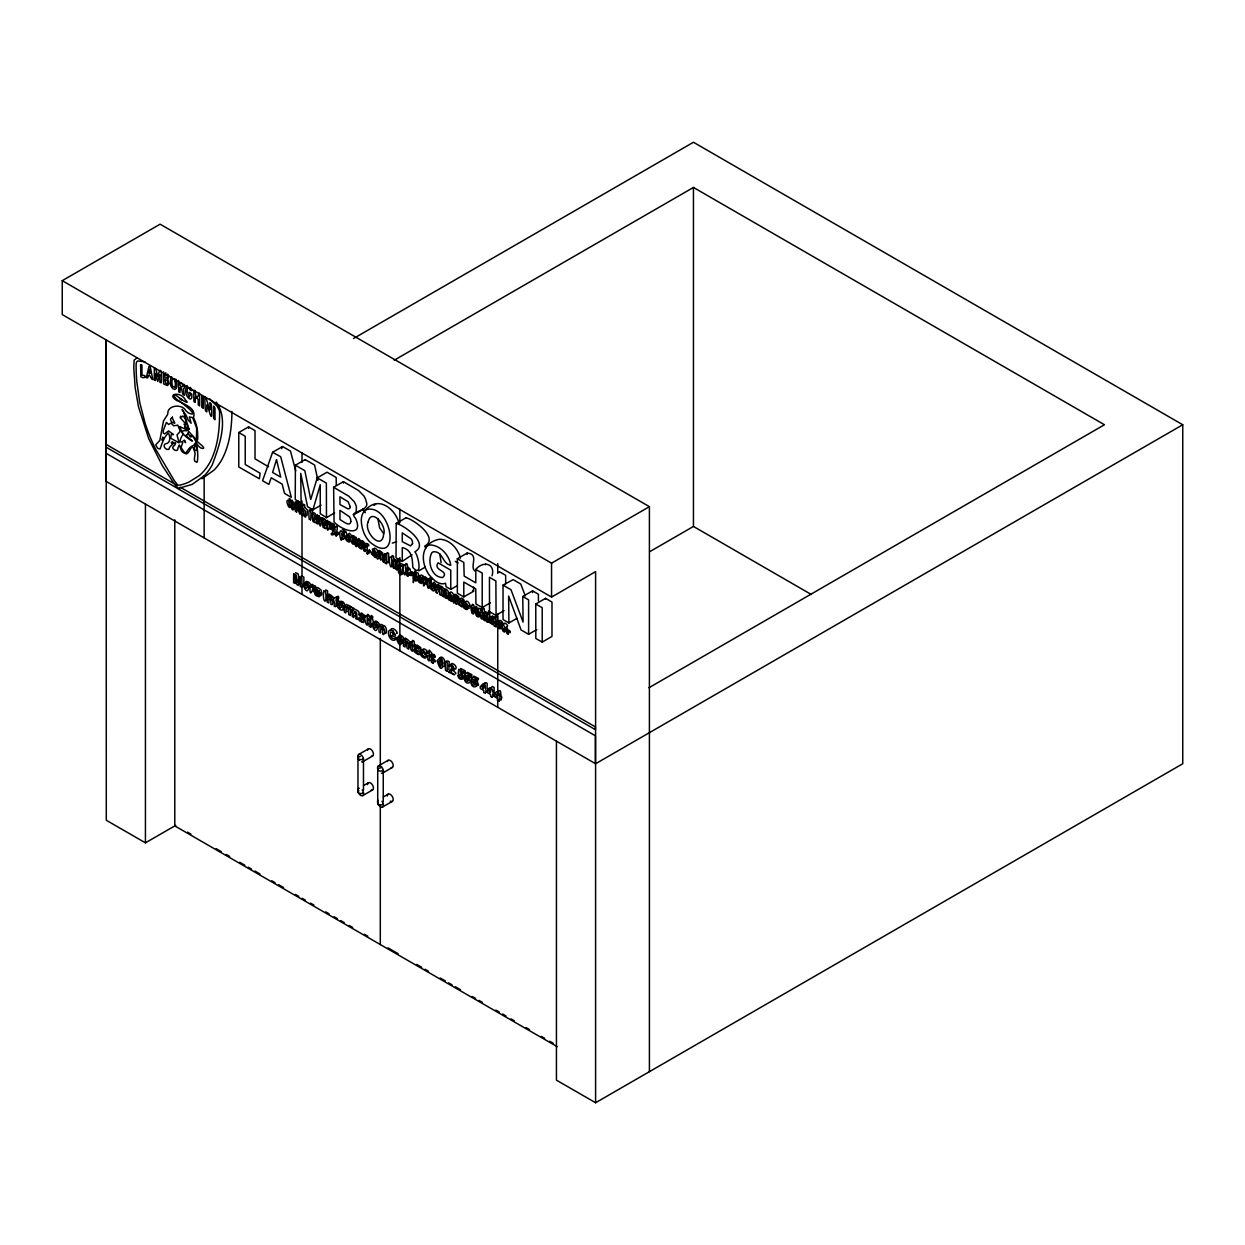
<?xml version="1.0" encoding="UTF-8"?>
<svg xmlns="http://www.w3.org/2000/svg" width="1245" height="1245" viewBox="0 0 1245 1245"><rect width="100%" height="100%" fill="white"/><g stroke="black" fill="none" stroke-linecap="round" stroke-linejoin="round"><path stroke-width="1.5" d="M301.928 586.877L300.294 586.566L300.325 578.785L298.318 585.43L296.886 584.59L295.127 575.75L295.143 577.758A127.628 73.688 60 0 1 295.174 580.326L295.174 583.547L293.602 582.707L293.649 573.556L296.154 575.003L297.711 582.676L299.469 576.917L301.897 578.318L302.006 594.254M312.946 509.812L320.245 484.741L320.245 513.671L326.47 517.624L326.377 483.107L317.257 477.847L310.721 499.51L304.823 470.672L295.407 465.225L295.236 499.587L301.119 502.762L300.73 473.38L307.531 506.699L312.946 509.812L321.101 505.112M487.246 692.236L486.188 691.629M494.109 696.126L492.584 695.317M178.549 380.456L178.704 391.895L179.996 392.564L180.12 387.522L181.319 388.424L182.844 394.4L184.369 395.287L183.357 388.813A3.066 1.759 60 0 0 183.964 388.471L184.229 388.02A5.276 3.05 60 0 0 184.447 386.977A5.945 3.439 60 0 0 184.4 385.841L183.949 384.269M193.784 390.79L193.909 401.668L195.232 402.368L195.325 397.124L198.22 399.396L198.235 404.827L199.62 405.901C199.916 375.803 198.064 411.177 194.749 390.261M401.279 571.844C401.653 575.953 396.657 568.467 398.882 573.151C403.427 578.816 404.516 567.222 401.341 565.557A8.201 4.731 60 0 0 401.279 566.07C397.295 560.795 397.295 573.042 401.279 571.813M423.969 651.913L425.79 654.419L424.296 651.306A4.762 2.755 60 0 0 422.397 650.123A3.704 2.148 60 0 0 420.997 650.388C416.437 657.095 431.782 661.391 422.211 654.901C421.822 647.929 424.81 656.691 427.704 655.633M448.745 672.144C451.997 668.985 453.382 666.215 448.776 665.655C450.441 662.309 455.156 667.382 453.865 670.028C444.73 671.926 463.233 678.292 448.745 672.269M362.062 619.201C361.781 623.154 358 616.228 362.062 619.092M417.589 651.26C417.293 655.212 413.511 648.287 417.589 651.135M525.281 595.857L520.768 584.045L513.127 579.625L503.027 585.134L503.027 619.559L508.909 622.951L508.629 596.044L521.064 629.97L528.611 634.296L536.766 629.581M538.4 600.806L538.4 594.223L532.564 590.846L522.775 596.495L523.087 622.126L510.979 589.694L503.027 585.134M532.564 590.846L532.549 592.558M475.17 571.159C468.883 567.16 480.01 554.149 467.14 553.076L457.351 558.725L457.351 593.18L463.794 596.915L463.809 582.053L475.761 588.901L475.917 603.903L482.204 607.544L490.359 602.829M463.794 596.915L473.582 591.266L473.598 587.064M349.005 535.988L349.176 538.245M499.214 572.404L499.229 571.611L505.672 575.33L505.672 583.921M535.77 603.996L535.817 638.498L542.213 642.093L551.986 636.444L551.986 602.066L545.559 598.347L535.77 603.996L542.213 607.716L542.213 642.093M545.543 599.141L545.559 598.347M231.975 411.504C231.679 427.798 229.811 444.605 222.046 459.203A123.006 71.012 60 0 1 214.124 470.003L201.923 478.78M479.854 615.761C477.457 616.228 474.687 610.999 479.901 614.719A11.454 6.614 60 0 0 479.916 614.112C475.419 599.763 472.524 622.173 481.348 615.699M380.363 553.48C381.997 562.211 380.752 562.631 378.947 553.869C378.496 567.627 373.547 549.776 378.247 552.22A6.661 3.844 60 0 1 378.293 552.951L378.48 552.78A1.821 1.058 60 0 1 378.931 552.64L380.363 553.48L379.958 557.838M400.081 566.226C403.489 580.294 395.319 558.133 403.209 564.934A8.201 4.731 60 0 1 403.287 564.452L403.909 564.779M416.063 574.459L416.468 577.602M426.802 580.964L426.319 584.605M439.22 588.138L438.956 591.889M407.053 641.689L406.352 645.533M334.189 598.145C332.104 599.265 335.527 602.378 334.174 606.113C337.628 608.789 335.17 601.195 336.866 600.79L335.823 600.183L336.508 599.172A2.972 1.712 60 0 1 336.835 599.405L336.555 597.678A7.205 4.155 60 0 0 336.134 597.413L334.189 598.145L331.294 595.499A2.288 1.323 60 0 0 330.812 595.748L330.719 595.639A14.675 8.466 60 0 0 330.703 595.235L329.085 594.036L329.085 595.764M427.284 652.987C425.961 649.532 430.303 652.069 428.949 653.952L430.116 654.621L430.116 656.037L428.996 655.415L429.525 659.834A5.4 3.112 60 0 0 429.867 660.021C428.233 663.896 426.366 654.014 426.381 652.458L427.611 653.205M394.385 568.42C390.837 567.782 394.945 562.475 391.91 561.479C391.708 577.275 386.588 553.465 391.584 557.355L391.77 560.39A1.727 0.996 60 0 1 392.206 560.297L393.529 561.028L393.28 565.526M433.727 584.465L433.867 587.142M419.985 577.104C419.783 572.98 424.685 575.937 424.296 578.598M343.713 532.3L344.305 536.004M431.05 579.579L431.33 581.913M494.934 694.025L495.028 693.232M490.919 617.862L492.382 615.839L494.95 618.5M337.815 598.16L338.827 601.086L337.924 600.572M316.214 589.803L316.728 588.091A3.455 1.992 60 0 1 318.02 587.671L320.961 589.943L321.832 593.134A5.556 3.206 60 0 1 321.817 593.632L320.51 592.931M456.308 596.977L455.935 601.708M492.366 618.034L492.74 621.628L494.934 621.878M506.404 629.254L506.092 628.087M289.369 506.092L290.272 501.424L291.501 502.14L292.342 507.789L293.089 503.058L294.458 503.836C293.54 516.161 290.645 506.497 290.894 504.334C290.552 514.278 284 498.047 288.669 500.506L289.354 506.077M337.784 532.175L339.076 532.891A12.528 7.237 60 0 1 338.78 534.074L337.488 534.727M434.707 589.648C436.03 578.863 425.199 585.928 433.244 590.893A2.552 1.478 60 0 0 434.318 590.597L435.205 589.756A2.552 1.478 60 0 0 436.279 589.461M305.103 583.267C305.585 579.049 310.752 582.831 310.783 585.477M373.889 622.998C374.605 618.485 380.083 623.107 379.725 625.955M398.353 637.113C398.836 632.896 404.002 636.677 404.034 639.308M313.865 588.154L313.46 591.904M468.462 675.335L469.225 675.879A4.28 2.474 60 0 1 470.377 676.58L471.933 679.147L471.777 681.886M306.846 583.718L308.262 587.547M346.717 536.175L345.923 537.902L344.242 537.233M358.327 539.599L358.513 538.556L359.867 539.35L358.42 545.372L357.222 544.719M384.207 555.768L384.721 554.383A2.288 1.323 60 0 1 385.794 554.227L386.432 554.585M291.828 502.311L292.217 500.288L293.851 503.462M355.292 538.945L355.681 536.937L357.299 540.097M422.304 650.761L422.958 649.252A3.704 2.148 60 0 1 424.358 649.003A4.762 2.755 60 0 1 426.257 650.17L427.704 652.785M149.4 369.469C146.614 374.543 152.435 375.585 149.493 369.532M305.009 460.448L305.196 459.576L314.611 465.023L317.895 480.368M295.563 572.653L298.115 573.867L299.345 579.734M368.956 551.006L369.189 549.59L370.387 550.975A12.528 7.237 60 0 1 370.092 552.158L369.189 553.029M482.204 607.544L482.22 573.089L475.823 569.447L475.777 582.816L464.167 576.108L463.809 562.46L457.351 558.725M475.465 607.093C475.808 604.774 478.407 608.323 476.368 609.334M163.609 371.913L163.624 383.942L167.406 385.545L169.133 383.833L167.826 379.632L168.713 376.006A3.035 1.759 60 0 0 167.904 374.543L167.53 374.107M360.396 541.964C361.206 538.369 365.345 542.54 364.707 544.812M477.551 609.614L478.889 608.105L481.255 609.988M498.591 621.753C499.401 618.142 503.54 622.329 502.902 624.601M335.823 527.071C338.235 522.169 337.644 535.677 333.784 533.763A4.404 2.537 60 0 1 333.38 533.482M336.15 597.024L338.095 596.277A7.205 4.155 60 0 1 338.515 596.542L338.796 598.269A2.972 1.712 60 0 0 338.469 598.051L337.971 597.911M342.982 609.163C344.569 598.783 331.435 603.327 340.367 609.863C347.417 612.167 345.394 598.503 339.527 601.802M363.307 546.399L364.194 546.633M295.734 505.548L294.692 508.614M296.061 504.178L296.077 502.529M347.682 534.603L349.503 533.28L351.744 535.864M432.373 583.5L434.194 582.178L436.606 585.43M460.23 599.499C460.743 595.375 466.003 601.553 463.794 601.584M450.752 670.292L452.698 668.223M452.34 665.53L451.562 665.484M276.499 459.685L272.593 472.446L280.732 477.146L276.53 459.716M476.057 610.423L475.357 612.913L473.909 612.073M397.326 638.109L392.891 635.822L392.735 630.608L395.49 635.183L393.56 633.44A1.976 1.136 60 0 0 392.984 632.507L390.541 632.009L390.432 635.822L392.253 638.234L395.521 638.716L395.147 639.665A4.124 2.381 60 0 1 394.011 640.288C388.253 640.879 385.639 626.966 392.704 630.639M441.135 659.056L441.446 664.145M300.574 583.423L300.076 584.185M159.796 374.916L157.757 381.515L155.687 373.36L155.485 380.503L154.333 380.083L154.333 368.178L155.703 368.629L157.866 376.628C161.305 361.735 162.286 377.344 161.165 382.822L159.905 382.293L159.889 374.994M341.099 603.14L341.861 606.906M418.989 578.645L417.199 579.47M301.134 576.637L301.43 575.781L303.858 577.182L303.873 586.364L302.908 585.804M272.608 452.277L262.555 480.726L268.889 484.383L271.208 477.769L282.117 484.056L284.56 493.409L291.314 497.331L280.701 456.728L272.608 452.277L282.599 446.535L290.474 451.079L295.734 470.952M281.697 448.636L282.397 446.628M343.776 532.02L345.052 532.315M501.455 626.313L502.389 626.422M390.525 630.235C392.066 624.881 399.676 634.078 396.439 633.472M439.423 658.185C443.158 653.407 448.091 665.826 443.033 666.729M367.306 545.933L367.135 550.43L365.812 549.667M465.365 601.926C467.108 599.218 470.174 603.747 469.552 605.864A11.454 6.614 60 0 1 469.536 606.471L468.54 605.942M427.673 656.037L425.759 656.831M162.706 437.431L161.834 439.983L162.846 439.687A3.766 2.179 60 0 0 163.391 438.956L163.437 438.364A1.572 0.903 60 0 0 163.266 437.649L162.877 437.213M319.125 520.223C321.381 514.45 321.615 529.047 319.887 525.421C319.171 520.441 319.078 525.328 316.79 523.616C320.479 520.955 314.285 511.337 319.109 520.192M404.049 642.155L402.073 643.12M167.515 383.335A3.751 2.163 60 0 0 167.577 381.515L167.468 381.11A1.603 0.934 60 0 0 167.157 380.534L164.947 379.134L165.569 383.227A27.39 15.811 60 0 0 166.176 383.507L166.737 383.725A1.556 0.903 60 0 0 167.266 383.647L167.515 383.32M321.334 518.589C322.035 515.944 325.038 519.476 321.895 520.581L323.124 524.41M320.027 593.803L321.755 594.628L320.401 595.748M318.876 522.215L319.42 521.266M328.727 524.581C331.31 520.955 328.073 532.611 327.373 529.732L327.31 522.838L328.633 523.616A14.177 8.186 60 0 1 328.664 524.627M400.33 637.051L400.19 639.759L401.512 641.393M417.666 647.213L415.13 646.186A2.474 1.432 60 0 0 414.289 646.824C423.222 651.073 407.333 647.291 417.091 653.874A1.93 1.105 60 0 0 417.557 653.687L417.604 653.656A4.264 2.459 60 0 0 417.666 654.185L419.223 654.637A28.448 16.418 60 0 1 419.192 653.718L419.02 649.33L416.919 646.84M393.669 560.546L394.727 560.841M484.414 612.945L485.472 613.225M445.741 590.659L446.628 590.721M195.247 445.368L195.901 445.741A4.964 2.864 60 0 1 196.119 446.348C198.842 453.678 192.321 450.005 194.905 445.99A24.215 13.975 60 0 0 195.185 445.461M460.417 558.18C458.082 548.64 449.585 539.194 439.252 539.272C420.343 543.131 420.125 561.635 429.011 574.708C432.809 579.221 439.018 585.819 445.57 583.267A25.538 14.738 60 0 0 445.757 585.041L446.068 586.675L450.768 589.399L457.288 585.617M175.171 381.67L174.035 378.745L172.619 378.62A3.937 2.272 60 0 0 172.277 379.305A14.691 8.482 60 0 0 171.997 381.017A14.053 8.108 60 0 0 172.292 385.187A3.828 2.21 60 0 0 172.713 386.417L174.689 387.413M485.005 685.295L483.776 686.726L484.865 687.349M498.716 693.216C497.315 697.324 493.907 697.107 497.502 693.372A21.461 12.388 60 0 0 497.486 694.196L498.591 695.27M480.337 686.882C486.266 678.774 484.258 687.582 486.188 690.384L485.301 693.294L483.76 692.485L483.76 690.524L480.337 688.532L480.337 686.882L482.515 685.513M352.506 609.505L353.331 609.412M404.267 573.338L402.4 573.385M484.803 683.131L482.282 686.649M485.208 682.696C489.456 681.995 485.239 688.345 488.149 689.248L487.744 690.555M497.984 691.597C502.217 687.567 499.743 696.251 501.86 697.169L500.972 700.095L499.914 699.55M402.275 561.37L402.275 547.598C412.469 549.885 412.313 559.441 412.842 567.487C423.004 578.567 418.336 555.083 414.85 551.846C429.805 543.645 403.909 524.97 396.206 523.429L396.003 557.776L402.275 561.37L412.064 554.803M330.983 524.721L330.656 529.281L329.334 528.611M494.825 623.231L493.098 623.278M405.761 517.998L405.994 517.78C413.698 519.321 439.578 537.996 424.638 546.197L425.992 547.909M171.717 376.659L171.188 377.328A12.325 7.112 60 0 0 170.487 380.69L170.487 381.982A11.267 6.505 60 0 0 170.985 385.312L171.903 387.522A3.47 2.008 60 0 0 172.993 388.767C176.759 391.63 177.335 385.016 176.712 382.635A10.193 5.883 60 0 0 176.121 380.067L175.716 379.04M365.952 509.734C358.84 515.088 361.315 525.919 363.991 533.093A17.663 10.193 60 0 0 370.294 542.415C402.228 568 391.506 502.155 365.952 509.734C378.791 495.028 396.066 509.672 399.163 523.943M373.967 505.423L375.741 504.085M353.129 514.667L356.086 512.504L356.412 507.166A9.524 5.494 60 0 0 354.094 501.579L348.802 496.195L333.629 487.293L334.049 521.997C342.033 530.681 364.396 537.98 355.556 518.34C347.231 510.263 370.979 512.006 366.186 501.517A9.524 5.494 60 0 0 363.882 495.93L358.591 490.546L343.418 481.644L333.629 487.293M363.011 758.983L361.921 759.497A2.848 1.65 0 0 1 359.167 759.372L358.233 758.765A2.599 1.51 0 0 1 358.435 757.225L359.525 756.695A2.848 1.65 0 0 1 360.21 756.571M382.76 770.39L381.686 770.904A2.848 1.65 0 0 1 378.916 770.779L377.982 770.173A2.599 1.51 0 0 1 378.2 768.632L379.289 768.103A2.848 1.65 0 0 1 380.69 767.963M358.918 790.824L358.435 791.12A2.599 1.51 0 0 0 358.233 792.66L359.167 793.267A2.848 1.65 0 0 0 361.921 793.392L363.011 792.878M382.76 804.286L381.686 804.799A2.848 1.65 0 0 1 378.916 804.675L377.982 804.068A2.599 1.51 0 0 1 377.873 802.885M187.17 385.545C184.369 389.016 185.427 395.536 188.898 398.416A3.564 2.054 60 0 0 190.765 398.976L191.512 398.338A4.809 2.77 60 0 0 191.823 397.326L191.823 394.105L189.209 392.346L190.36 394.712L189.333 396.999L187.186 391.693A12.325 7.112 60 0 1 187.575 388.269A3.424 1.976 60 0 1 187.762 387.88L188.166 387.568A1.634 0.949 60 0 1 189.598 388.424L190.127 389.747M556.437 741.149L556.437 1080.146L595.592 1102.743L595.592 571.642L551.551 597.071L62.25 314.58L62.25 280.67L160.107 224.178L649.408 506.668L649.408 1071.665M353.596 338.469L693.449 142.257L1182.75 424.747L1182.75 763.745L595.592 1102.743M238.775 432.529L245.218 436.264L245.234 464.478L260.096 473.256L259.38 478.78L238.775 466.953L238.775 432.529L248.564 426.879L255.007 430.614L255.023 458.829L268.562 466.782M394.229 360.21L693.449 187.45L1104.455 424.747L648.894 687.769M295.407 465.225L305.196 459.576M317.257 477.847L327.046 472.197L336.166 477.457L336.259 484.959M326.47 517.624L334.625 512.909M354.514 514.309L364.303 508.66M396.206 523.429L405.994 517.78M407.551 569.276L408.173 576.357C404.578 575.766 408.718 570.412 405.683 569.432C405.465 585.228 400.345 561.402 405.356 565.308L405.528 568.342A1.727 0.996 60 0 1 405.963 568.249C410.025 568.654 411.239 569.027 410.134 575.237L409.045 574.63M407.94 570.008L409.885 568.872L407.924 567.113A1.727 0.996 60 0 0 407.488 567.206L407.302 564.172L405.932 563.378L405.932 564.716M418.725 570.895L425.245 567.129M423.456 579.563C422.911 577.82 425.65 576.357 426.724 577.991A14.162 8.186 60 0 1 426.739 579.003L429.385 579.081A3.766 2.179 60 0 1 429.774 579.361L429.899 580.792M423.456 578.334L425.401 577.213L425.416 578.427M424.841 582.644L426.802 581.524M475.823 569.447C483.013 560.561 495.681 563.331 492.055 575.781M62.25 280.67L551.551 563.176L649.408 506.668M487.884 612.991L487.884 614.501L486.499 613.723L486.499 612.151L487.869 612.945L489.83 611.809L489.83 613.365L488.616 612.68M504.038 610.641L495.883 615.341L489.503 611.746L489.456 577.26L495.883 580.979L496.086 617.162M508.909 622.951L517.064 618.251M1182.75 424.747L595.592 763.745L106.09 481.364L106.183 339.62L106.292 820.253L145.432 842.849L175.763 825.342M649.734 551.691L693.449 526.448L811.366 594.534M359.416 760.384A4.155 2.397 60 0 1 358.513 754.579L368.302 748.93M362.933 761.613L372.722 755.964M378.278 766.002L388.067 760.337M382.682 773.02L392.471 767.371M363.571 785.564L368.458 782.731M362.762 795.617L372.551 789.968M383.335 796.971L388.222 794.139M382.526 807.025L392.315 801.375M396.626 541.699L392.3 543.131M423.845 582.504L421.822 582.1M426.817 546.197L429.463 544.921C440.17 544.921 449.336 555.068 450.752 565.308C442.24 563.892 442.971 550.85 433.244 551.784L431.782 552.764C427.144 561.402 431.455 577.306 442.582 577.555C450.161 570.677 432.42 570.77 438.131 562.818L450.768 570.194L450.768 589.399M331.03 596.9L331.901 597.04M463.809 605.724L462.969 605.786M496.086 615.45L497.455 616.213L497.471 621.597M137.277 357.673L134.164 360.132L133.744 367.415L135.145 387.491L138.475 406.741L148.731 438.691L162.223 465.443L175.047 485.021L178.642 488.305L192.135 484.429L204.336 475.652A123.006 71.012 60 0 0 212.257 464.852C219.104 446.239 229.142 420.032 216.334 402.119M475.061 679.583L475.808 679.677A4.28 2.474 60 0 1 476.959 680.377L478.578 685.123L476.119 685.964M416.499 647.742L417.464 647.805M314.44 587.5C316.152 588.869 316.354 585.601 314.596 585.804A2.474 1.432 60 0 0 313.849 586.255L313.849 586.255A23.92 13.819 60 0 0 313.74 585.492L312.106 584.263L312.121 585.85M501.144 626.515L500.132 625.659M144.996 361.813L138.211 360.957A5.789 3.346 60 0 0 136.312 362.84L136.11 364.692A190.501 109.996 60 0 0 136.779 381.375L139.72 402.415L145.105 423.191A119.644 69.066 60 0 0 155.407 448.745L174.362 480.726L177.848 485.161L180.276 485.052A147.75 85.298 60 0 0 188.975 482.033L199.044 475.777A119.722 69.129 60 0 0 210.654 460.961C218.093 445.897 219.587 428.84 219.618 412.282A9.882 5.696 60 0 0 219.307 410.352L217.237 406.399L209.782 398.882M429.587 580.575L429.074 581.539M383.476 626.826C379.912 642.576 389.654 630.032 381.188 626.562A2.288 1.323 60 0 0 380.705 626.811L380.612 626.811A12.31 7.112 60 0 0 380.565 626.173L378.962 625.083L378.978 631.978L380.596 632.927L380.923 627.962L382.666 630.017M467.669 608.587L469.24 608.338L468.54 606.891M367.897 545.746C369.781 546.913 368.38 542.555 367.166 544.501A14.162 8.186 60 0 0 367.073 543.551L365.765 543.427M361.953 615.746L363.182 616.322M341.846 602.782L342.655 603.296M440.574 587.609L440.73 585.944L439.22 586.115A14.162 8.186 60 0 0 439.143 585.15L437.866 584.372L437.835 585.928M347.869 608.774C344.087 606.315 347.9 615.699 344.367 612.011L344.305 606.953M431.33 660.037L431.906 658.963A4.902 2.832 60 0 1 431.47 658.714L430.91 654.263L432.046 654.917L432.062 653.485L429.276 650.014L429.26 651.789M467.591 607.218L466.595 605.786M479.916 614.33L478.983 613.209M476.072 684.47L471.248 681.42L471.45 680.206A126.99 73.315 60 0 0 471.762 677.918C471.373 675.459 477.924 678.852 476.275 680.968L473.333 679.256L473.847 680.813A4.28 2.474 60 0 1 474.999 681.513C480.539 686.742 471.731 689.777 471.092 682.882C473.24 687.069 477.535 684.517 473.053 681.746L473.193 682.478M522.775 596.495L528.611 599.872L528.611 634.296M455.265 561.402L458.098 563.036M472.446 590.612L473.582 591.266M489.83 611.809L488.46 611.03L488.46 612.058M297.586 502.404L298.598 502.98L298.613 501.455L297.228 501.097M397.746 560.219L399.069 560.981M302.224 506.061L300.232 503.198L299.423 505.75M374.231 549.621C372.737 545.217 381.001 551.722 377.562 554.756A22.145 12.792 60 0 0 377.562 555.332L377.608 556.453L376.659 555.924M449.725 593.196C450.472 589.041 456.043 596.277 453.538 598.627A22.145 12.792 60 0 0 453.538 599.203L453.133 600.09M423.627 578.427L424.763 579.112A14.162 8.186 60 0 1 424.794 580.139C427.673 575.844 423.876 589.087 423.502 585.243L423.456 579.89M429.074 581.571L429.914 583.345L429.089 582.878L429.058 588.449L427.689 587.656L427.004 581.68L428.311 578.769L428.311 580.357M507.384 626.531C508.831 625.566 503.851 620.835 503.789 624.523M411.706 573.369L411.146 571.704L413.682 573.136L413.387 574.35M463.716 603.856L462.144 604.074L461.537 602.113M409.2 572.809L411.721 574.272C412.858 577.229 408.095 574.49 409.2 572.84M298.302 510.683L298.598 503.976L297.228 503.182L297.228 505.252M306.955 515.679L307.437 510.076L305.336 507.882A1.727 0.996 60 0 0 304.9 507.991L304.729 504.941L303.344 504.147L303.344 505.486M316.79 521.375C320.121 524.036 317.164 509.843 316.603 516.301M387.366 562.117L388.611 562.802L388.596 553.371L387.211 552.578L387.211 553.449M406.819 573.338L407.302 569.728M430.614 587.08L431.035 581.835M484.04 617.925L484.289 614.174M486.53 619.356L486.997 613.754L484.912 611.56A1.727 0.996 60 0 0 484.476 611.653L484.289 608.618L482.92 607.825L482.92 609.163M489.518 621.084L489.814 614.376L488.445 613.863M509.874 632.833C511.897 632.289 507.602 627.885 508.723 631.869M343.06 539.023L343.713 538.4M415.192 580.668L416.095 581.182L416.095 579.641M106.09 444.387L176.837 485.239M180.198 487.184L595.39 726.893L595.39 729.679L106.09 447.173M106.09 453.304L595.39 735.795L595.39 763.854M371.524 617.411L372.722 618.111L372.737 616.462L371.088 615.466L371.088 616.851M369.127 616.586L370.777 617.536L370.792 619.232L369.174 618.314C370.979 616.82 366.668 612.058 367.353 615.777M463.778 671.491L465.07 672.238L465.303 670.853L460.65 668.518A126.928 73.284 60 0 1 460.557 669.188M469.692 674.899L471.653 676.035L471.886 674.65L467.233 672.316A126.928 73.284 60 0 1 467.14 672.985M476.944 679.085L478.236 679.832L478.469 678.447L473.8 676.128A126.928 73.284 60 0 1 473.722 676.798M451.25 665.312C449.819 660.924 457.942 665.484 455.826 668.892C449.336 670.059 457.927 672.907 455.405 673.856M369.765 618.952L370.17 618.034M415.223 645.206L414.118 644.568L414.647 648.987A4.902 2.832 60 0 0 415.052 649.205L415.083 649.688M360.801 614.392L359.603 614.143A2.474 1.432 60 0 0 358.778 614.781L361.501 616.259L362.062 617.909M416.593 646.591L416.25 645.704A2.474 1.432 60 0 1 417.075 645.066L420.748 647.618L421.152 652.147A24.698 14.255 60 0 0 421.152 652.894A28.448 16.418 60 0 0 421.183 653.516L420.966 653.967M433.867 656.815C437.368 659.57 433.276 651.4 433.353 655.446M318.704 590.721L319.498 591.188M495.012 693.2L494.109 692.687L494.109 687.505L492.351 686.415L489.145 690.306M413.262 646.326L412.173 645.688L412.686 650.123A5.4 3.112 60 0 0 413.029 650.31C411.41 654.185 409.527 644.303 409.543 642.747C410.43 643.058 412.142 639.868 412.126 644.241L413.293 646.311M326.501 599.436L327.559 600.012L327.559 590.861L325.848 589.881L325.848 590.939M337.286 605.661L337.784 600.588M346.748 611.124C348.911 613.801 349.129 606.253 346.779 606.642A2.474 1.432 60 0 0 346.032 607.093L345.954 607.202A22.083 12.746 60 0 0 345.939 606.19L344.351 605.101L344.305 606.455M354.763 615.746L355.821 616.353L355.821 612.82M371.804 625.581C374.216 627.76 373.796 617.364 371.088 618.563M385.452 633.472C387.397 633.923 386.884 625.27 383.133 625.426A2.288 1.323 60 0 0 382.666 625.675L382.573 625.69A14.66 8.466 60 0 0 382.542 625.161L380.923 624.305M410.492 647.929L410.741 644.132M433.867 661.422C437.54 664.114 432.871 655.601 433.353 660.457M448.869 670.075L449.149 661.515L447.5 661.017A5.276 3.05 60 0 1 446.519 661.017L446.115 661.702M187.559 832.142L190.921 834.088M216.194 848.67L221.252 851.596M226.31 854.506L229.671 856.451M239.771 862.287L244.829 865.213M248.206 867.158L251.568 869.103M254.945 871.049L259.987 873.959M271.783 880.775L275.145 882.721M278.522 884.666L283.58 887.576M295.361 894.377L298.738 896.322M302.099 898.268L305.476 900.213M310.519 903.139L313.896 905.084M325.692 911.885L329.053 913.83M334.111 916.756L337.473 918.701M340.85 920.646L344.211 922.592M349.269 925.502L352.631 927.447M364.427 934.264L367.804 936.209M388.02 947.865L398.12 953.701M416.655 964.408L421.697 967.318M425.074 969.264L428.436 971.209M440.232 978.025L445.29 980.936M448.651 982.881L452.028 984.826M455.39 986.771L460.448 989.697M472.244 996.498L475.606 998.443M478.967 1000.389L482.344 1002.334M495.821 1010.115L499.183 1012.061M502.56 1014.006L505.921 1015.951M510.979 1018.861L514.341 1020.807M526.137 1027.623L529.514 1029.568M541.295 1036.369L544.672 1038.314M549.73 1041.24L553.091 1043.186M557.169 1046.656L174.782 825.902L174.782 519.834M373.936 552.422L372.286 551.862A2.365 1.369 60 0 0 371.492 552.578A3.346 1.93 60 0 0 371.492 553.994L374.34 556.344A5.245 3.035 60 0 0 374.387 556.842L375.648 557.589L375.616 556.702A27.234 15.734 60 0 1 375.601 555.892C377.484 549.527 368.722 545.575 374.247 552.624M362.995 619.294C359.743 613.723 355.759 620.228 361.564 621.831A1.93 1.105 60 0 0 362.046 621.628L362.093 621.597A4.264 2.459 60 0 0 362.139 622.142L363.711 622.593A28.448 16.418 60 0 1 363.68 621.66L363.493 617.287L360.739 613.645A2.474 1.432 60 0 1 361.564 613.007L365.454 616.15M449.896 596.293L448.247 595.732A2.365 1.369 60 0 0 447.469 596.433A3.346 1.93 60 0 0 447.469 597.849L448.776 599.934L450.317 600.106A5.245 3.035 60 0 0 450.363 600.697L451.624 601.444L451.593 600.572A27.234 15.734 60 0 1 451.577 599.763C453.46 593.383 444.683 589.445 450.223 596.495M462.222 677.918C465.988 680.844 466.439 674.245 463.794 672.782M300.061 512.784L299.625 508.147L300.527 508.645L300.543 507.4L298.271 504.318L297.462 506.871L299.609 513.796A5.494 3.175 60 0 0 299.998 513.998L300.45 513.002M462.595 676.704L460.028 674.883M181.677 416.779L181.225 416.452A2.116 1.214 60 0 0 180.572 416.297L180.183 417.666L184.276 422.164A3.502 2.023 60 0 1 184.602 422.6C187.964 424.887 185.038 416.826 183.139 416.359A3.673 2.116 60 0 0 182.657 416.063L182.112 416.795M451.281 597.833L450.752 597.04M462.455 599.779L462.953 600.744M418.974 647.182L419.503 648.038M383.46 533.327L379.647 527.88L377.826 518.589M315.608 519.414L315.187 513.562L313.865 512.784L313.818 513.703M376.504 626.92L375.554 624.305M301.85 511.524L301.57 507.384M506.341 626.717L507.789 629.363L506.575 630.919A4.513 2.599 60 0 1 505.532 630.452M393.529 561.028L394.416 568.42M501.066 622.111L501.502 623.076M362.855 542.322L363.338 543.567M468.696 680.097L464.665 677.607L464.867 676.408A126.99 73.315 60 0 0 465.194 674.121C464.79 671.662 471.341 675.055 469.692 677.155L466.75 675.459L467.264 677.015A4.28 2.474 60 0 1 468.431 677.7C473.971 682.945 465.148 685.979 464.51 679.085C466.642 683.272 470.968 680.704 466.47 677.949L466.61 678.681M186.766 428.451L184.587 426.895L196.01 439.423C196.617 442.317 207.199 448.324 202.593 448.511C195.574 447.624 195.356 434.489 190.143 435.579C192.928 440.108 188.104 433.96 187.902 432.809C189.629 436.108 184.774 433.104 186.766 436.155A2.194 1.261 60 0 0 187.31 436.933C204.725 449.85 170.612 428.778 186.828 430.801A1.883 1.089 60 0 0 185.801 429.432L179.669 426.506L182.346 433.011A3.128 1.805 60 0 1 182.797 434.941C180.634 437.384 178.097 444.496 182.859 441.212C183.295 443.344 179.607 447.749 182.128 449.009C187.357 458.44 185.77 447.64 193.831 445.352C197.862 434.925 199.029 466.735 196.165 461.786C193.24 462.471 194.749 456.277 195.138 453.771C191.777 439.112 190.501 453.429 186.127 453.896A33.755 19.5 60 0 1 184.914 453.118C178.346 452.666 181.007 437.446 177.475 450.067C175.981 451.842 170.814 448.34 173.382 446.239A3.797 2.194 60 0 1 174.347 445.694C179.047 438.738 169.118 445.679 168.946 449.336C165.881 450.565 162.223 445.85 165.211 443.811C170.876 443.609 170.347 436.933 168.433 432.98C163.702 437.337 162.192 443.267 160.123 448.822A5.836 3.361 60 0 1 157.586 448.169L155.672 444.932L159.842 440.403L163.515 420.919L166.97 415.503A6.925 4 60 0 0 167.795 413.402C167.577 404.796 182.61 403.753 185.941 410.788A17.212 9.929 60 0 0 188.618 413.013C201.674 418.444 180.011 400.003 177.055 400.765C165.429 393.7 180.976 390.93 185.287 399.832C191.076 405.465 181.91 400.439 176.199 395.35A1.961 1.136 60 0 0 175.701 394.961L173.989 395.225C176.37 404.329 197.457 404.843 193.504 417.48C196.99 424.514 198.173 432.108 197.613 439.718L196.43 438.831L196.632 430.303A7.61 4.389 60 0 0 195.512 425.027L192.601 417.589L189.38 416.904L191.154 423.284L188.088 419.97A21.367 12.341 60 0 0 185.396 414.149L183.7 412.266L189.069 429.541L187.108 424.701L184.042 424.14L186.859 428.451M325.583 525.11L325.303 519.398L323.98 518.62L323.933 519.538M391.319 635.728L391.848 636.568M190.376 387.382L191.699 390.681L190.22 390.09M174.533 422.631L172.573 418.538A4.606 2.661 60 0 1 172.401 417.386L172.401 417.277M422.678 576.98L423.004 578.256M491.651 621.878L491.153 620.664M174.767 423.144L172.884 422.615A7.61 4.404 60 0 1 171.763 421.853L171.11 421.137A2.148 1.245 60 0 1 170.596 419.83L170.767 418.756A6.287 3.626 60 0 1 171.296 418.289L172.386 417.122M457.522 597.164L457.693 598.222M170.985 385.312L171.608 387.008M319.856 518.869L318.751 515.601L320.914 518.589M435.159 584.481L435.361 585.617M441.103 562.662L439.781 553.9M381.624 553.496L381.733 554.772M362.917 509.018L363.042 509.47A10.598 6.116 60 0 1 365.345 512.691M410.648 642.731L407.597 639.541A2.288 1.323 60 0 0 407.115 639.805L407.022 639.681A14.66 8.466 60 0 0 406.99 639.276L405.372 638.078L405.372 639.354M333.302 526.075L332.773 523.709L334.282 524.565L334.734 527.133M472.509 605.319L472.291 604.261L473.769 605.101L474.298 608.291M352.88 536.626L353.175 538.307M289.712 501.673L289.167 498.529L290.63 499.369L290.972 501.984M352.677 535.474L354.094 536.004L354.42 538.618M346.748 534.447L345.845 531.413L343.807 530.603A7.843 4.529 60 0 0 343.651 530.09L342.328 529.654M352.242 612.338L350.748 610.423L350.39 615.481L348.756 614.548L348.74 607.653L350.343 608.696A12.948 7.47 60 0 1 350.374 609.241L356.537 612.353L357.315 619.481L355.696 618.547C357.766 613.24 352.164 608.883 353.86 617.489L352.242 616.555L352.351 610.501M419.145 577.104L418.227 573.198L416.095 572.498A7.843 4.529 60 0 0 416.032 571.875L414.725 571.019L414.709 572.171M330.828 600.074L329.24 597.958L328.758 603L327.139 602.051L327.124 595.157L328.727 596.231A12.325 7.112 60 0 1 328.758 596.76L328.867 596.884A2.288 1.323 60 0 1 329.349 596.635C333.131 596.199 334.236 607.093 330.89 604.23L330.734 598.238M346.266 604.401L347.9 605.21A23.92 13.819 60 0 1 347.915 606.066L347.993 605.973A2.474 1.432 60 0 1 348.74 605.506L349.829 605.879L349.829 607.653M350.716 607.591L350.701 606.517L352.304 607.56A11.89 6.863 60 0 1 352.351 608.291L352.553 608.105A2.506 1.447 60 0 1 353.518 608.042C355.339 610.579 359.665 609.754 359.276 614.299M412.749 573.291L412.764 572.14L414.071 572.933A7.221 4.171 60 0 1 414.103 573.618C417.168 572.653 417.744 578.256 416.857 580.279C411.395 577.633 414.383 590.612 412.749 573.898M310.161 586.737L310.145 585.383L311.779 586.473A22.083 12.746 60 0 1 311.81 587.484L311.888 587.391A2.474 1.432 60 0 1 312.635 586.924C314.394 586.675 309.056 600.246 310.161 587.235M454.876 595.841L454.876 594.192L456.199 595.001A6.661 3.844 60 0 1 456.23 595.686L456.401 595.499A1.821 1.058 60 0 1 456.868 595.375L458.549 596.557L459.078 599.11M378.9 551.986L378.9 550.337L380.223 551.146A6.661 3.844 60 0 1 380.254 551.831L380.425 551.644A1.821 1.058 60 0 1 380.892 551.504L382.775 553.091L383.102 555.986M329.287 523.631L329.271 521.702L330.594 522.48A14.177 8.186 60 0 1 330.61 523.507L332.182 523.274L332.182 524.861M693.449 187.45L693.449 526.448M551.551 563.176L551.551 597.071M497.735 563.658L497.735 573.354M497.735 614.112L497.735 621.862M497.735 627.682L497.735 707.253M485.597 563.798L485.597 564.716M467.14 553.076L467.14 554.539M448.371 596.822L448.293 591.531L446.426 589.258A2.116 1.229 60 0 0 445.57 589.352L442.878 587.967A7.392 4.28 60 0 0 442.862 587.5L441.524 586.488L441.524 588.558M431.859 579.656L431.859 578.334A3.548 2.054 60 0 0 431.33 577.96L429.93 577.836L429.649 579.594M415.239 645.19L414.071 643.105C415.488 641.548 411.395 638.669 412.422 641.797M399.863 509.096L399.863 522.682M399.863 557.604L399.863 565.37M399.863 569.245L399.863 650.746M399.085 560.981L399.085 559.456L397.715 558.631L397.715 559.659M399.069 566.21L399.069 561.977L397.7 561.464M396.377 567.284L396.252 561.355L394.167 559.161A1.727 0.996 60 0 0 393.731 559.27L393.544 556.219L392.175 555.426L392.175 556.78M383.242 771.511L383.242 801.655M380.301 638.483L380.301 766.329M380.301 805.079L380.301 944.55M377.717 769.379L377.717 803.274M363.478 760.104L363.478 790.248M357.969 757.972L357.969 791.867M343.418 481.644L343.418 483.076M328.104 523.289C329.614 522.075 326.174 518.589 326.735 521.344M312.495 514.808L312.495 509.532L311.157 508.66L311.125 510.372M302.006 452.604L302.006 462.3M302.006 501.112L302.006 506.933M302.006 514.699L302.006 576.777M248.564 426.879L248.564 428.311M204.149 475.652L204.149 537.747M145.432 503.851L145.432 842.849M387.397 761.535A4.155 2.397 60 0 1 392.206 762.422A4.155 2.397 60 0 1 391.21 767.605M387.335 796.006A4.155 2.397 60 0 1 390.308 794.388A4.155 2.397 60 0 1 393.202 799.508A4.155 2.397 60 0 1 390.23 801.126M378.044 769.97A4.155 2.397 60 0 1 379.071 765.722A4.155 2.397 60 0 1 383.18 769.69A4.155 2.397 60 0 1 381.421 773.254M381.997 801.36A4.155 2.397 60 0 1 383.009 806.604A4.155 2.397 60 0 1 378.978 805.453A4.155 2.397 60 0 1 377.966 800.208M367.633 750.112A4.155 2.397 60 0 1 372.442 751.015A4.155 2.397 60 0 1 371.446 756.197M367.571 784.599A4.155 2.397 60 0 1 370.294 782.84A4.155 2.397 60 0 1 373.407 787.478A4.155 2.397 60 0 1 371.228 790.046M358.513 754.579A4.155 2.397 60 0 1 363.166 757.629A4.155 2.397 60 0 1 361.657 761.847M362.233 789.952A4.155 2.397 60 0 1 362.949 795.493A4.155 2.397 60 0 1 358.451 792.816A4.155 2.397 60 0 1 359.291 788.209M165.632 372.862A44.54 25.725 60 0 1 166.005 373.049M175.171 381.67A16.714 9.649 60 0 1 175.312 383.133L175.343 384.689A12.434 7.174 60 0 1 175.063 386.588A5.182 2.988 60 0 1 174.689 387.413M449.85 594.705A2.365 1.369 60 0 1 450.208 594.596M301.383 505.283L301.383 514.714L302.768 515.523L303.438 510.263L304.216 516.364L305.57 517.142L305.476 511.197L303.391 509.018A1.727 0.996 60 0 0 302.955 509.112L302.768 506.077L301.383 505.283M303.142 584.403C308.402 602.082 312.526 576.451 303.142 584.403M319.872 594.27L319.872 594.347A5.556 3.206 60 0 1 319.856 594.752C307.453 589.025 326.937 599.919 316.059 595.639A3.455 1.992 60 0 1 314.767 593.756L314.767 589.227A3.455 1.992 60 0 1 316.059 588.807L319.016 591.064L319.872 594.27M341.706 534.229C342.748 542.727 344.258 529.436 341.706 534.229M371.928 624.119C377.204 641.813 381.312 616.166 371.928 624.119M385.296 559.378C383.833 566.351 383.211 551.862 385.296 559.378M396.392 638.234C401.653 655.928 405.777 630.281 396.392 638.234M414.087 576.015C415.052 584.465 416.748 571.284 414.087 576.015M437.244 660.815C443.376 682.696 445.741 649.003 437.244 660.815M480.959 608.961L480.959 618.391L482.329 619.201L482.998 613.941L483.791 620.041L485.13 620.819L485.052 614.874L482.951 612.696A1.727 0.996 60 0 0 482.515 612.789L482.344 609.754L480.959 608.961M483.76 687.084C483.947 691.146 480.554 686.789 483.791 685.45A21.461 12.388 60 0 0 483.76 686.291L483.76 687.084M490.623 691.053C490.81 695.115 487.417 690.757 490.654 689.419A21.461 12.388 60 0 0 490.623 690.244L490.623 691.053M206.872 405.761L206.872 411.924L205.456 410.71C202.453 373.407 212.148 428.233 209.907 402.695L211.323 404.002C213.237 430.443 208.584 406.788 206.872 404.812A34.129 19.702 60 0 1 206.872 405.761M358.373 543.8C355.977 547.691 365.143 551.27 361.423 547.302C359.463 549.481 358.327 541.233 362.746 547.084A11.454 6.614 60 0 0 362.762 546.477C363.851 543.645 358.498 539.054 358.373 543.8M418.04 578.24C415.643 582.131 424.794 585.71 421.09 581.742C419.192 584.045 417.915 575.548 422.397 581.524A11.454 6.614 60 0 0 422.413 580.917C423.502 578.085 418.149 573.494 418.04 578.24M463.218 604.323C460.821 608.229 469.972 611.793 466.268 607.825C464.354 610.019 463.109 601.817 467.575 607.607A11.454 6.614 60 0 0 467.591 607C468.68 604.167 463.327 599.576 463.218 604.323M496.584 623.589C494.187 627.48 503.338 631.059 499.634 627.091C497.704 629.301 496.49 621.068 500.941 626.873A11.454 6.614 60 0 0 500.957 626.266C502.046 623.434 496.693 618.843 496.584 623.589M385.265 553.698L385.265 556.686L383.849 555.363A2.288 1.323 60 0 0 382.76 555.519L382.729 561.106A1.945 1.12 60 0 0 383.725 562.382L385.281 562.46A8.061 4.653 60 0 0 385.312 563.145L386.65 563.923L386.635 554.492L385.265 553.698M447.188 671.102L445.523 670.401L445.072 663.772A8.388 4.84 60 0 1 444.34 663.538L444.558 662.138A5.276 3.05 60 0 0 445.539 662.138L447.188 662.636L447.188 671.102M459.576 602.206L460.199 605.194L462.409 605.366L461.864 606.844L458.642 604.665L458.191 601.226L459.218 599.203L461.381 600.308L462.409 602.985L460.292 600.775L459.576 602.206M490.343 619.979L490.95 622.951L493.176 623.122L492.615 624.601L489.409 622.422L488.958 618.983L489.985 616.975L492.149 618.08L493.176 620.741L491.044 618.532L490.343 619.979M184.198 440.31L185.552 442.66L185.038 441.306A2.77 1.603 60 0 1 184.805 440.808L184.198 440.31M492.149 697.262L490.623 696.437L490.623 694.477L487.2 692.5C489.223 683.77 493.425 688.501 493.051 694.337L492.149 697.262M499.012 701.215L497.471 700.406L497.471 698.429L494.047 696.453C496.086 687.738 500.288 692.453 499.914 698.289L499.012 701.215M173.397 434.536L171.188 434.645L170.798 438.256L179.109 442.893L177.008 434.941L180.136 431.501A9.478 5.462 60 0 0 179.731 429.961L177.802 425.152L173.74 425.821L171.001 423.067L168.62 424.498L166.41 422.351L163.391 430.272L163.251 433.198L164.589 433.898A20.978 12.108 60 0 0 165.912 432.949L168.557 430.91L173.397 434.536M374.278 554.009C374.465 557.48 371.119 552.375 373.905 553.558A3.719 2.148 60 0 1 374.278 553.792L374.278 553.978M450.254 597.88C450.394 601.319 447.126 596.246 449.881 597.413A3.719 2.148 60 0 1 450.254 597.662L450.254 597.833M310.55 519.803L309.165 519.227C307.655 504.069 312.308 509.283 310.55 519.803M495.51 626.593L494.125 626.017C492.615 610.859 497.269 616.073 495.51 626.593M171.39 442.831L172.713 443.096A7.112 4.109 60 0 0 172.946 442.286L172.401 441.601L171.39 442.738M438.956 661.562C441.088 675.615 442.893 653.998 438.956 661.562M323.887 591.001C321.755 600.744 327.388 607.498 325.599 591.997L323.887 591.001M347.044 537.124C346.312 538.354 348.32 542.197 348.724 539.334A12.683 7.314 60 0 0 348.724 537.856L347.853 535.895L347.044 537.124M431.735 586.006C431.003 587.251 432.995 591.079 433.4 588.231A12.683 7.33 60 0 0 433.4 586.753L432.529 584.776L431.735 586.006M350.125 539.21L349.627 541.699A2.552 1.478 60 0 1 348.569 541.995C341.41 538.789 349.347 529.218 350.125 539.21M314.658 519.725C313.429 523.305 311.966 514.916 313.226 514.683L311.904 513.92L312.962 521.484A3.237 1.867 60 0 0 313.756 521.951L314.689 521.857A7.641 4.42 60 0 0 314.72 522.371C318.829 525.826 314.067 507.275 314.658 519.725M324.774 525.577C323.544 529.141 322.082 520.752 323.358 520.534L322.019 519.756L323.077 527.335A3.237 1.867 60 0 0 323.871 527.787L324.805 527.693A7.641 4.42 60 0 0 324.836 528.222C328.945 531.693 324.167 513.049 324.774 525.577M454.3 598.409C455.141 611.637 449.927 592.682 454.238 596.137A6.661 3.844 60 0 1 454.269 596.822L454.441 596.635A1.821 1.058 60 0 1 454.907 596.495C458.004 596.744 458.611 606.439 455.794 603.872L455.639 598.487L454.3 598.409M365.19 551.473L363.851 550.804L363.789 543.894L365.112 544.672A14.162 8.186 60 0 1 365.143 545.699C369.267 544.641 362.684 548.516 365.19 551.473M403.411 639.214L403.427 646.108L405.061 647.042L405.139 642.482L406.243 642.218L407.131 648.24L408.78 649.19L408.547 643.26L405.637 640.677A2.288 1.323 60 0 0 405.154 640.926L405.061 640.817A12.31 7.112 60 0 0 405.03 640.288L403.411 639.214M437.244 593.071L435.921 592.402L435.859 585.508L437.182 586.286A14.162 8.186 60 0 1 437.197 587.298C441.337 586.255 434.754 590.114 437.244 593.071M337.177 533.358L337.115 534.012A12.528 7.237 60 0 1 336.819 535.21L336.29 536.299L335.356 535.272A20.216 11.672 60 0 0 335.683 534.058L335.917 532.627L337.177 533.358M368.504 551.442L368.427 552.095A12.528 7.237 60 0 1 368.131 553.294L367.602 554.367L366.668 553.356A20.216 11.672 60 0 0 366.995 552.142L367.244 550.71L368.504 551.442M475.061 608.105L473.396 614.034L471.948 613.209L470.345 605.381L471.808 606.237C474.314 620.71 470.89 605.023 475.061 608.105M304.823 585.243C305.974 593.896 309.087 582.053 304.823 585.243M338.967 604.946C340.118 613.614 343.231 601.771 338.967 604.946M368.147 521.951C363.447 531.599 381.733 551.582 383.631 534.494C387.226 525.81 371.275 507.291 368.147 521.951M373.625 624.959C374.761 633.627 377.889 621.769 373.625 624.959M398.073 639.074C399.225 647.742 402.337 635.884 398.073 639.074M359.774 543.909C362.684 548.111 360.879 541.093 359.774 543.909M419.425 578.349C422.226 582.52 420.639 575.579 419.425 578.349M443.702 592.122L443.687 596.884L442.317 596.106L441.695 590.099L440.932 595.297L439.563 594.519L439.563 587.609L440.901 588.636A7.392 4.28 60 0 1 440.917 589.103L443.609 590.488A2.116 1.229 60 0 1 444.465 590.379L446.332 592.667L446.41 598.456L445.056 597.678L444.979 592.355L443.702 592.122M464.603 604.432C467.513 608.634 465.708 601.615 464.603 604.432M476.928 611.544C479.776 615.761 478.08 608.727 476.928 611.544M497.969 623.698C500.879 627.9 499.074 620.881 497.969 623.698M315.965 591.204C320.183 596.168 317.35 588.231 315.965 591.204M140.607 364.676L140.856 376.784C145.214 379.616 147.564 374.823 141.961 375.274L141.961 365.112L140.607 364.676M344.818 536.439C345.612 539.101 342.468 539.832 341.752 537.513C341.612 547.178 337.582 528.082 341.69 531.148A7.221 4.171 60 0 1 341.737 531.833L343.9 532.533L344.818 536.439M365.392 617.178L364.474 616.726C364.552 618.267 366.17 628.102 368.022 624.321A5.4 3.112 60 0 1 367.617 624.103L367.042 619.668L368.193 620.306L368.209 618.889L367.042 618.205C368.411 616.415 364.131 613.769 365.392 617.178M461.895 676.922L460.961 677.996L457.927 675.272C458.565 682.182 467.389 679.147 461.848 673.903A4.28 2.474 60 0 0 460.681 673.203L460.074 671.678L463.124 673.358L463.342 671.989L458.767 669.296L458.611 670.324A126.99 73.315 60 0 1 458.284 672.611C457.397 675.739 462.331 673.436 461.895 676.922M182.922 385.857C181.085 389.95 177.63 380.005 181.614 383.164A1.79 1.027 60 0 1 182.268 383.771L182.455 384.036A2.039 1.183 60 0 1 182.922 385.421A4.404 2.537 60 0 1 182.922 385.841M508.162 634.063L506.762 633.3C505.361 629.69 509.516 632.024 508.162 634.063M433.12 658.589L431.392 657.64C429.821 653.625 434.645 656.348 433.12 658.589M433.12 663.196L431.392 662.247C429.821 658.231 434.661 660.955 433.12 663.196M350.265 506.653L349.658 508.536L347.853 508.831L339.978 504.552L339.963 496.771L348.071 501.719L350.265 506.653M179.996 398.587L180.447 399.349A2.77 1.603 60 0 0 181.101 399.816L181.661 399.801A4.404 2.537 60 0 0 180.712 398.758L179.996 398.587M355.837 544.267L354.965 538.774L353.72 538.058L352.833 542.727L352.133 537.14C347.371 534.541 354.14 550.944 354.218 541.03C354.358 542.773 356.755 553.076 357.922 540.486L356.552 539.692L355.837 544.267M504.474 630.219L501.688 628.289L503.058 631.199A4.513 2.599 60 0 0 504.614 632.055C507.353 624.227 496.957 621.302 504.474 630.219M412.577 543.583L410.585 545.933L402.275 541.668L402.275 532.876L411.083 538.82A4.357 2.521 60 0 1 412.406 541.575L412.577 543.583M350.841 521.577C350.016 527.724 342.188 520.426 339.963 519.663L339.963 510.325L349.316 516.659A4.56 2.63 60 0 1 350.67 519.538L350.841 521.577M213.673 406.321L213.626 418.336L214.996 419.721L214.996 407.971L213.673 406.321M203.262 408.08L201.815 407.271L201.815 395.723L203.215 396.875L203.262 408.08M333.302 530.868L332.322 525.701C327.451 522.122 335.605 533.84 331.699 533.451A5.4 3.112 60 0 1 331.326 533.202L331.357 534.572A4.404 2.537 60 0 0 331.824 534.883C337.099 535.848 334.609 520.908 333.302 530.868M148.186 375.585L147.719 377.92L146.272 377.733L148.995 366.435L150.272 366.964L152.808 379.616C150.754 379.725 150.054 373.298 148.186 375.585M296.637 511.928L295.298 511.213L295.267 504.303L296.637 505.096L296.637 511.928M397.124 569.93L395.739 569.183L395.739 562.32L397.108 563.113L397.124 569.93M487.869 622.329L486.515 621.613L486.484 614.719L487.869 615.512L487.869 622.329M167.452 377.453L167.25 377.951A1.65 0.949 60 0 1 166.846 378.153C162.753 377.764 165.787 371.601 167.437 376.426A3.766 2.179 60 0 1 167.468 377.453M370.792 627.184L369.127 626.282L369.127 619.419L370.777 620.368L370.792 627.184M183.56 411.488L182.641 410.803A17.383 10.038 60 0 1 182.439 410.274L182.128 409.387L183.606 411.441M296.652 502.544L295.283 501.751L295.283 503.322L296.637 504.101L296.652 502.544M397.124 560.546L395.754 559.768L395.754 561.324L397.108 562.117L397.124 560.592"/></g></svg>
